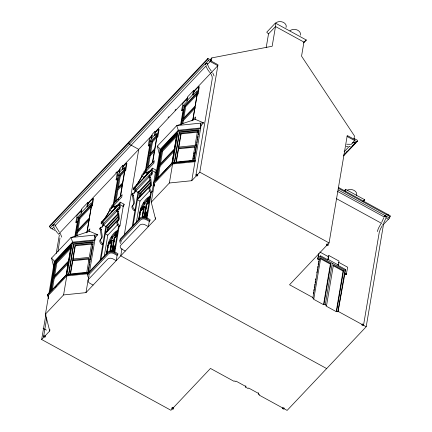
<?xml version="1.0" encoding="UTF-8"?>
<svg xmlns="http://www.w3.org/2000/svg" width="432" height="432" viewBox="0 0 432 432"><rect width="100%" height="100%" fill="white"/><g stroke="black" fill="none" stroke-linecap="round" stroke-linejoin="round"><path stroke-width="0.65" d="M205.297 63.947L205.362 63.693A1.199 0.535 -16.5 0 1 205.886 63.288L206.129 63.185M43.643 336.312L44.199 337.106L45.149 337.03A1.199 0.859 9.6 0 0 45.533 336.539L45.187 335.842L44.026 335.821A1.199 0.859 9.6 0 0 43.643 336.312L46.775 317.801M56.165 231.104L50.285 227.885L49.599 226.643L49.745 225.774L207.895 58.439L211.442 60.383L211.864 57.888L272.165 46.251L275.503 26.519L275.368 23.08L306.337 40.03L303.615 42.908M48.384 298.037L47.633 294.548L66.204 274.903L88.992 272.565M338.44 187.412L390.334 215.816L389.524 218.036L383.508 224.402L366.201 326.732L287.123 410.4L259.222 395.123L259.546 394.783L258.277 394.087L258.763 393.568L248.611 388.012L248.125 388.53L245.587 387.137L246.073 386.624L235.921 381.067L235.429 381.58L234.16 380.884L233.836 381.229L210.465 368.437L170.926 410.27L41.666 339.514L49.723 330.993L45.457 314.107L48.676 295.099L66.798 275.918L88.533 273.694M48.962 293.393L54.378 261.355L72.506 242.174L94.9 239.879L94.57 235.089L95.326 237.341L89.478 271.922M41.666 339.514L45.916 314.383M56.209 253.53L59.346 235.008M49.772 292.54L54.891 262.294L71.388 244.836L66.274 275.081M50.501 291.503L55.399 262.575L71.437 245.603M51.268 290.914L53.509 277.684L68.386 261.949L66.15 275.211L47.579 294.856M56.036 262.753L53.681 276.647L68.558 260.906L70.907 247.012L56.036 262.753L56.797 263.169L54.556 276.399M57.953 251.699L59.967 238.156M52.256 290.012L54.27 278.1L68.693 262.84M49.723 330.993L49.945 329.681M45.457 314.107L63.585 294.932L66.798 275.918M66.976 274.882L72.506 242.174A13.808 6.502 66.1 0 0 72.214 240.964L70.988 237.508L89.456 231.266L97.767 234.765L95.326 237.341M88.614 203.234L87.599 202.678L81.751 208.872L81.081 212.819L81.589 213.095L77.522 217.399L76.853 221.346L77.366 221.627L76.388 222.658L75.881 222.377L77.074 215.309L81.659 210.465M73.667 243.826L68.585 275.168L73.667 243.826L93.134 241.834L87.907 272.738M74.812 236.72L77.366 221.627M75.427 236.342L78.538 217.955L91.168 204.59M76.167 235.926L76.82 232.06L89.176 218.986L86.994 231.876M91.53 205.06L79.175 218.133L76.999 231.017L89.354 217.949L91.422 205.702M72.571 260.086L70.222 273.98L86.767 272.284L89.116 258.39L72.571 260.086L72.792 260.744L70.556 273.974M75.098 245.155L72.749 259.049L89.289 257.353L91.638 243.459L75.098 245.155L75.319 245.813L72.97 259.702M77.036 235.699L77.582 232.475L89.024 220.374M77.868 230.791L79.936 218.549L91.379 206.442M81.081 212.819L86.935 206.626L87.599 202.678M86.935 206.626L87.442 206.906L87.966 203.785L93.01 198.455L93.517 198.731L92.318 205.799L91.346 206.831L87.124 231.773L87.631 232.054M91.346 206.831L90.839 206.555L91.503 202.603L87.442 206.906M90.839 206.555L91.811 205.524L93.01 198.455M89.456 231.266L89.861 228.879L86.081 232.843M88.997 261.036L89.224 259.713M88.16 272.516L89.165 266.598M89.386 265.286L89.608 263.968M89.829 262.656L90.05 261.338M90.277 260.021L90.499 258.709M90.72 257.391L92.61 246.218M92.831 244.901L93.053 243.583M63.585 294.932L85.973 292.637L88.636 276.901M101.844 227.453A5.13 3.213 43.4 0 0 101.866 223.646L101.693 222.264L119.578 203.342L119.524 204.331L123.25 206.366M100.073 260.518L105.835 226.471L103.55 225.223L103.912 223.079L119.264 206.836M100.775 260.334L105.268 233.75L118.53 219.721M118.357 214.072L106.472 226.649L105.446 232.713L118.703 218.684M107.023 231.59L107.741 227.345L118.714 215.735M123.962 165.834L122.947 165.278L120.02 168.372L119.356 172.325L119.864 172.6L117.747 174.836L117.083 178.783L117.59 179.064L116.613 180.095L116.105 179.82L117.299 172.751L119.95 169.949M107.93 230.18L108.378 227.524L118.692 216.61M104.209 256.408L107.806 235.143L117.866 224.5M113.368 204.007L117.59 179.064M113.989 203.629L118.762 175.392L125.021 168.772M117.207 189.324L115.063 202.009L120.269 196.501L122.413 183.821L117.207 189.324L117.968 189.745L115.933 201.787M124.729 170.105L119.529 175.608L117.385 188.287L122.585 182.785L124.627 170.737M106.299 254.308L107.903 244.841L112.131 240.37L112.385 240.511L108.157 244.982L106.661 253.816M106.79 253.8L108.286 244.949L111.537 241.51L111.791 241.65L110.295 250.501M107.147 253.309L107.363 252.045M107.579 250.776L107.789 249.512M108.005 248.249L108.216 246.985M118.363 187.434L120.29 176.024L124.627 171.439M119.356 172.325L122.283 169.225L122.947 165.278M122.283 169.225L122.791 169.506L123.314 166.385L126.403 163.118L126.911 163.393L125.717 170.462L124.74 171.493L120.523 196.441M109.118 251.851L109.933 250.992L111.537 241.51M110.317 251.1L112.131 240.37M128.822 142.106L128.671 142.976L129.362 144.218L138.753 149.359L124.324 234.684M110.997 248.713L111.208 247.45M111.424 246.191L111.634 244.928M111.85 243.664L112.061 242.401M124.74 171.493L124.232 171.218L124.902 167.27L122.791 169.506M101.552 223.096L119.437 204.174L119.578 203.342M124.232 171.218L125.21 170.186L126.403 163.118M117.461 234.727L114.08 238.307L112.266 249.037L115.646 245.457M112.52 249.178L114.334 238.442L117.293 235.316M115.549 245.457L113.114 248.033L112.86 247.898L114.464 238.415L117.31 235.402M113.114 248.033L113.432 246.137M113.648 244.874L113.859 243.61M114.075 242.347L114.291 241.083M114.502 239.819L114.464 238.415M111.364 251.257L113.616 248.875L113.756 248.044L114.01 248.184L113.87 249.016L111.618 251.397M111.537 251.246L113.746 248.913L113.956 247.666L114.21 247.806L113.999 249.053L111.791 251.386M114.167 252.158L118.552 226.244M114.755 252.628L119.146 226.697A3.796 2.376 43.4 0 1 117.31 221.713A13.759 8.613 43.4 0 0 118.141 220.676A5.135 3.218 43.4 0 0 118.46 218.803L117.65 211.972L118.276 211.032A0.913 0.572 43.4 0 1 117.774 209.736A0.913 0.572 43.4 0 1 118.589 209.164A5.13 3.213 43.4 0 0 119.75 204.725L119.437 204.174M119.146 226.697L119.956 225.839L123.406 205.438M87.869 274.622A5.184 3.731 9.6 0 1 88.339 272.743L107.919 252.023A5.184 3.731 9.6 0 1 114.048 251.537L117.936 253.633L117.758 254.669L117.099 255.371L116.203 260.653L112.903 258.844A3.947 2.84 9.6 0 0 107.492 259.276L88.63 279.229A3.947 2.84 9.6 0 0 89.818 283.273L93.118 285.077M121.975 248.573L120.744 255.852L326.662 368.566M134.006 193.423A5.13 3.213 43.4 0 0 134.033 189.616L133.855 188.233L151.74 169.312L151.686 170.3L155.412 172.336L152.118 191.808L151.308 192.667L146.923 218.597M151.848 169.371L149.65 171.482A22.529 6.788 -61.3 0 1 145.357 172.616L141.939 176.234A22.529 6.788 -61.3 0 1 136.247 185.663L133.963 188.287L133.736 189.292A1.366 0.41 -61.3 0 1 133.229 189.059A1.366 0.41 -61.3 0 1 134.06 187.423A1.366 0.41 -61.3 0 1 134.714 187.364A21.94 6.61 -61.3 0 0 141.755 176.186A1.366 0.41 -61.3 0 1 142.171 174.485A1.366 0.41 -61.3 0 1 143.1 174.134L144.563 172.584A1.366 0.41 -61.3 0 1 145.751 170.694A1.366 0.41 -61.3 0 1 145.643 172.076L146.707 172.66M150.19 179.539L137.997 192.44L135.713 191.192L136.075 189.049L151.88 172.325M132.241 226.487L138.181 191.349M133.051 225.639L137.435 199.719L151.151 185.209M150.066 180.527L138.634 192.618L137.608 198.682L150.871 184.653M139.185 197.559L139.903 193.315L150.422 182.185M156.13 131.798L155.115 131.242L152.188 134.341L151.519 138.289L152.026 138.564L149.915 140.805L149.245 144.752L149.753 145.028L148.781 146.065L148.273 145.784L149.467 138.715L152.113 135.913M139.979 196.814L140.54 193.493L150.406 183.055M136.377 222.372L139.973 201.112L149.575 190.949M145.535 169.976L149.753 145.028M146.043 170.251L150.93 141.356L157.189 134.735M149.375 155.293L147.231 167.972L152.431 162.47L154.575 149.791L149.375 155.293L150.136 155.709L148.208 167.119M156.465 136.528L151.697 141.572L149.553 154.251L154.753 148.748L156.681 137.338M138.569 219.65L140.065 210.811L144.293 206.339L144.331 207.738M138.931 219.154L140.319 210.951L144.547 206.48M139.061 219.137L140.449 210.919L143.699 207.479L143.953 207.619L142.349 217.102L142.096 216.961L143.699 207.479M139.525 218.014L139.741 216.745M139.952 215.482L140.168 214.218M140.384 212.954L140.594 211.691M150.417 154.035L152.458 141.993L157.226 136.944M151.519 138.289L154.445 135.194L155.115 131.242M154.445 135.194L154.953 135.47L155.482 132.354L158.571 129.082L159.079 129.362L157.885 136.431L156.908 137.462L152.69 162.405L153.198 162.686M142.479 217.069L144.293 206.339M143.478 212.792L144.121 209.002M156.908 137.462L156.4 137.182L157.07 133.234L154.953 135.47M133.715 189.065L151.6 170.143L151.74 169.312M156.4 137.182L157.378 136.15L158.571 129.082M149.035 201.733L146.497 204.412L144.682 215.141L144.428 215.006L146.243 204.277L149.623 200.696M147.717 211.426L145.276 214.002L145.022 213.867L146.626 204.385L149.067 201.803M145.595 212.107L145.811 210.843M146.027 209.579L146.237 208.316M146.453 207.052L146.664 205.783M143.532 217.226L145.778 214.844L145.919 214.013L146.173 214.153L146.032 214.985L144.234 216.891M143.699 217.215L145.908 214.882L146.119 213.635L146.372 213.775L146.162 215.023L144.396 216.891M146.335 218.128L150.714 192.213M154.175 186.106L153.425 182.617L171.99 162.972L194.778 160.634L194.935 161.098L195.156 160.655L172.768 162.95L178.297 130.243L176.78 125.577L195.248 119.335L203.553 122.834L201.118 125.41L191.765 180.706L169.376 183.001L151.249 202.176L155.509 219.062L85.973 292.637M151.249 202.176L154.462 183.168L172.589 163.987L194.978 161.692L194.778 160.634M154.753 181.462L160.169 149.423L178.297 130.243L200.686 127.953L200.362 123.158L201.118 125.41M155.563 180.608L160.677 150.363L177.179 132.905L171.952 163.809M149.434 220.304L148.365 226.622L145.066 224.813A3.947 2.84 9.6 0 0 139.655 225.245L120.798 245.198A3.947 2.84 9.6 0 0 121.981 249.242L125.28 251.046M156.179 180.23L161.185 150.644L177.228 133.672M121.16 242.028A3.947 2.84 9.6 0 1 121.689 239.917L140.546 219.964A3.947 2.84 9.6 0 1 145.962 219.537L149.261 221.341L149.926 220.639L150.098 219.602L146.21 217.507A5.184 3.731 9.6 0 0 140.087 217.993L120.501 238.712A5.184 3.731 9.6 0 0 120.134 241.083M156.946 179.647L159.3 165.753L174.172 150.017L171.941 163.28L153.371 182.925M161.822 150.822L159.473 164.716L174.35 148.975L176.699 135.081L161.822 150.822L162.583 151.238L160.348 164.468M158.047 178.081L160.061 166.169L174.485 150.908M155.509 219.062L155.731 217.75M169.376 183.001L172.589 163.987M194.405 91.303L193.39 90.747L187.537 96.941L186.867 100.888L187.375 101.164L183.314 105.467L182.644 109.415L183.152 109.696L182.174 110.727L181.667 110.446L182.866 103.378L187.904 98.048M180.598 124.789L183.152 109.696M179.453 131.895L174.371 163.237L179.453 131.895L198.92 129.902L193.693 160.807M181.219 124.411L184.329 106.024L197.408 92.183M181.958 123.995L182.612 120.128L194.967 107.055L192.785 119.945M197.321 93.128L184.966 106.202L182.785 119.086L195.14 106.018L197.105 94.419M178.362 148.154L176.013 162.049L192.553 160.353L194.902 146.459L178.362 148.154L178.583 148.813L176.342 162.043M180.889 133.223L178.535 147.118L195.08 145.422L197.429 131.528L180.889 133.223L181.105 133.882L178.756 147.776M182.828 123.768L183.373 120.544L195.269 107.957M183.654 118.859L185.728 106.618L197.165 94.516M186.867 100.888L192.721 94.694L193.39 90.747M192.721 94.694L193.228 94.975L193.757 91.854L198.796 86.524L199.303 86.8L198.11 93.868L197.132 94.9L192.915 119.842M197.132 94.9L196.625 94.624L197.294 90.671L193.228 94.975M196.625 94.624L197.602 93.593L198.796 86.524M195.248 119.335L195.653 116.948L191.873 120.911M49.599 226.643L207.749 59.308L207.895 58.439M193.109 159.025L193.336 157.702M193.558 156.379L193.779 155.056M194.006 153.733L194.227 152.41M195.302 146.081L195.523 144.758M210.676 60.167L210.886 58.919L211.864 57.888M193.952 160.585L196.733 144.148M196.954 142.83L197.176 141.518M197.397 140.2L197.624 138.888M197.845 137.57L198.067 136.258M198.288 134.941L198.509 133.628M198.736 132.311L198.958 130.999M195.923 175.246L195.966 175.057A1.199 0.859 9.6 0 1 196.452 174.631L197.429 174.652L197.829 175.489A1.199 0.859 9.6 0 1 197.343 175.916L196.366 175.894L195.923 175.246L212.242 78.754L212.15 76.642L211.118 74.18M191.765 180.706L199.816 172.184L217.987 64.757L210.373 60.588L211.442 60.383M266.188 47.644L268.51 33.917L275.503 26.519L303.934 42.082L306.337 40.03M245.587 387.137L245.808 385.808M303.934 42.082L301.552 56.16L354.461 135.945L354.035 138.434L354.861 139.682L347.247 135.513L329.076 242.935L289.537 284.769L312.914 297.562L312.584 297.907L313.853 298.604L313.367 299.117L323.519 304.679L324.011 304.16L330.863 263.628L320.711 258.071L320.225 258.584L330.377 264.141L323.519 304.679M258.277 394.087L258.503 392.758M312.914 297.562L319.275 259.94L317.752 259.108L318.622 253.967M317.752 259.108L318.946 253.622M313.367 293.29L313.589 291.967M313.816 290.65L314.037 289.332M314.258 288.009L314.485 286.691M314.707 285.368L314.928 284.051M315.155 282.733L315.376 281.41M315.598 280.093L315.824 278.77M316.829 272.83L317.05 271.512M317.272 270.194L317.498 268.871M317.72 267.554L317.941 266.231M318.168 264.913L318.389 263.596M318.616 262.273L318.838 260.955M319.275 259.94L320.269 255.647L327.883 259.816L328.876 255.523L339.028 261.079L338.04 265.372L345.654 269.541L337.97 311.801L336.701 311.11L343.559 270.572L333.401 265.016L326.549 305.548L326.063 306.067L336.215 311.623L336.701 311.11M313.853 298.604L320.711 258.071M327.883 259.816L328.412 256.7L319.842 252.007M325.28 304.857L332.311 263.282M343.586 155.903L357.437 141.248L357.583 140.378L354.035 138.434M338.04 265.372L338.251 264.125M336.215 311.623L343.067 271.091L343.559 270.572M337.97 311.801L345.001 270.232L345.654 269.541M344.66 273.834L346.183 274.671L346.399 273.386M346.183 274.671L347.706 267.257L338.564 262.256M363.593 324.88C361.498 322.002 361.157 327.127 363.593 324.88L379.215 232.535L380.376 229.117L382.298 225.601M377.282 231.574L378.464 228.215L380.905 223.798M384.421 216.157L384.68 215.789M386.203 217.129L386.305 216.826M383.805 217.717L381.726 222.28M385.744 218.543L383.594 223.263M117.92 231.017A10.012 3.013 -61.3 0 0 117.25 230.855L114.561 235.791A3.11 0.94 -61.3 0 1 114.944 236.369L117.623 233.534M150.082 196.987A10.012 3.013 -61.3 0 0 149.413 196.825L146.723 201.76A3.11 0.94 -61.3 0 1 147.107 202.338L149.791 199.503M147.841 201.042L148.732 199.228M147.485 202.181L150.174 197.24M382.741 224.834L383.179 224.051M144.952 203.45L145.001 203.375A3.11 0.94 -61.3 0 1 146.448 201.841L148.856 196.997L148.543 197.095A10.012 3.013 -61.3 0 0 143.953 201.949L143.537 202.624L145.244 203.591M109.528 242.158A10.012 3.013 -61.3 0 1 111.407 238.259L111.823 237.584L111.062 237.168L110.646 237.838A10.012 3.013 -61.3 0 0 108.113 243.594L111.688 239.809A3.11 0.94 -61.3 0 1 112.477 237.994M111.375 236.655L111.791 235.98A10.012 3.013 -61.3 0 1 116.375 231.125L116.694 231.028L114.286 235.872A3.11 0.94 -61.3 0 0 112.838 237.406L111.375 236.655L112.136 237.071L112.552 236.396A10.012 3.013 -61.3 0 1 116.105 232.232M141.691 208.127A10.012 3.013 -61.3 0 1 143.575 204.228L143.986 203.553L143.224 203.137L142.814 203.807A10.012 3.013 -61.3 0 0 140.276 209.563L143.856 205.778A3.11 0.94 -61.3 0 1 144.639 203.963M59.886 233.167L58.396 234.079L58.957 233.912M101.644 223.252L101.574 223.322A1.366 0.41 -61.3 0 1 101.066 223.096A1.366 0.41 -61.3 0 1 101.898 221.454A1.366 0.41 -61.3 0 1 102.546 221.395A21.94 6.61 -61.3 0 0 109.593 210.222A1.366 0.41 -61.3 0 1 110.003 208.516A1.366 0.41 -61.3 0 1 110.932 208.165L112.401 206.615A1.366 0.41 -61.3 0 1 113.589 204.725A1.366 0.41 -61.3 0 1 113.476 206.107A21.94 6.61 -61.3 0 0 118.989 204.001A1.366 0.41 -61.3 0 1 119.902 202.403A1.366 0.41 -61.3 0 1 120.415 202.619A1.366 0.41 -61.3 0 1 119.588 204.26L119.524 204.331M50.285 227.885L208.435 60.55L207.749 59.308M52.061 228.857L54.151 226.649M54.983 225.769L206.372 65.588M210.217 61.522L207.295 64.616A1.064 0.761 9.6 0 0 207.187 63.671L206.977 63.526A1.064 0.761 9.6 0 0 205.6 63.569A1.064 0.761 9.6 0 0 205.627 64.584L205.837 64.73M115.792 172.886L116.716 171.909M168.048 117.601L168.971 116.618M174.982 110.263L175.905 109.28M59.681 233.026L81.875 209.542M87.885 203.18L120.258 168.928M123.493 165.505L152.167 135.173M155.401 131.744L187.774 97.497M193.784 91.136L210.892 73.03M211.82 72.052L217.831 65.691L208.435 60.55M75.881 222.377L76.853 221.346M116.105 179.82L117.083 178.783M148.273 145.784L149.245 144.752M181.667 110.446L182.644 109.415M53.784 266.981L51.538 258.088L70.988 237.508L97.767 234.765M159.57 155.05L157.324 146.156L176.78 125.577L203.553 122.834M275.368 23.08L266.749 32.195L268.51 33.917M117.968 189.745L122.305 185.155M150.136 155.709L154.904 150.665M54.254 262.116L72.376 242.941L94.77 240.646M160.04 150.185L178.168 131.009L200.556 128.714M56.797 263.169L71.221 247.909M162.583 151.238L177.007 135.977M117.904 200.027L118.795 199.082M112.698 206.674L111.343 208.111L111.748 205.724L122.148 194.719L121.743 197.105L114.053 205.238M144.866 172.643L143.51 174.074L143.91 171.693L154.316 160.688L153.911 163.069L146.221 171.207M101.693 222.264L104.085 219.694A22.529 6.788 -61.3 0 0 109.777 210.265L113.195 206.647A22.529 6.788 -61.3 0 0 117.488 205.513L119.68 203.402M111.559 212.29A22.529 6.788 -61.3 0 0 111.974 211.469L115.398 207.851L113.195 206.647M143.505 178.67A22.529 6.788 -61.3 0 0 144.142 177.439L147.56 173.821L145.363 172.616M100.705 227.799A0.913 0.572 43.4 0 0 101.207 229.095L102.2 236.007A5.135 3.218 43.4 0 1 101.887 237.875A13.759 8.613 43.4 0 1 101.05 238.918A3.796 2.376 43.4 0 0 102.886 243.896L102.076 244.76A3.796 2.376 43.4 0 1 100.24 239.776A13.759 8.613 43.4 0 0 101.072 238.739A5.135 3.218 43.4 0 0 101.39 236.866L100.391 229.954A0.913 0.572 43.4 0 1 99.889 228.658L100.705 227.799A0.913 0.572 43.4 0 1 101.52 227.221A5.13 3.213 43.4 0 0 102.368 222.232L103.912 223.079M117.65 211.972L117.461 211.891A0.913 0.572 43.4 0 1 116.959 210.595L117.774 209.736M132.867 193.768A0.913 0.572 43.4 0 0 133.369 195.064L134.368 201.976A5.135 3.218 43.4 0 1 134.05 203.845A13.759 8.613 43.4 0 1 133.218 204.887A3.796 2.376 43.4 0 0 135.049 209.866L134.239 210.724A3.796 2.376 43.4 0 1 132.403 205.745A13.759 8.613 43.4 0 0 133.24 204.709A5.135 3.218 43.4 0 0 133.553 202.835L132.554 195.923A0.913 0.572 43.4 0 1 132.057 194.627L132.867 193.768A0.913 0.572 43.4 0 1 133.688 193.19A5.13 3.213 43.4 0 0 134.53 188.201L136.075 189.049M151.308 192.667A3.796 2.376 43.4 0 1 149.472 187.682A13.759 8.613 43.4 0 0 150.309 186.646A5.135 3.218 43.4 0 0 150.622 184.772L149.629 177.86A0.913 0.572 43.4 0 1 149.126 176.564L149.936 175.705A0.913 0.572 43.4 0 1 150.757 175.133A5.13 3.213 43.4 0 0 151.913 170.694L151.6 170.143M103.55 225.223L117.099 210.886M118.454 209.455L119.804 208.019M135.713 191.192L149.261 176.855M151.065 174.944L151.972 173.988M100.58 230.035L101.396 229.176M132.743 196.004L133.558 195.145M149.818 177.941L150.439 177.001A0.913 0.572 43.4 0 1 149.936 175.705M105.835 226.471L118.028 213.57M55.215 287.285L56.117 286.33M110.165 243.367L111.791 241.65M143.953 207.619L140.702 211.059L140.449 210.919M149.321 201.944L146.88 204.52L146.626 204.385M112.86 247.898L115.706 244.885M145.022 213.867L147.868 210.854M144.428 215.006L147.388 211.874M110.425 251.402L115.058 246.494M143.03 216.902L147.641 212.015M110.608 251.381L113.756 248.044M143.219 216.875L145.919 214.013M111.121 251.073L114.21 247.806M143.284 217.042L144.607 215.644M145.492 214.709L146.372 213.775M111.31 251.041L114.01 248.184M143.473 217.01L146.173 214.153M112.558 251.397L115.096 248.713M144.725 217.366L147.258 214.682M113.238 251.089L114.507 249.75M144.979 217.507L147.091 215.271M112.909 251.543L114.534 249.82M145.071 217.512L147.107 215.357M113.567 251.251L114.788 249.961M145.325 217.647L146.956 215.93M344.147 151.783L349.24 146.399M351.092 144.439L354.704 140.616M346.043 152.588L346.966 151.61M352.507 145.751L353.889 144.288M343.613 155.201L356.481 141.588L357.437 141.248M344.25 190.777L345.622 189.324L364.748 199.789L362.918 201.728M328.876 255.523L328.088 257.04L328.412 256.7M330.377 264.141L330.863 263.628M151.686 170.3L151.756 170.23A1.366 0.41 -61.3 0 0 152.577 168.588A1.366 0.41 -61.3 0 0 152.064 168.372A1.366 0.41 -61.3 0 0 151.151 169.97A21.94 6.61 -61.3 0 1 145.643 172.076M155.288 172.465L155.477 172.271A1.366 0.41 -61.3 0 0 156.298 170.672A1.366 0.41 -61.3 0 0 155.849 170.354M363.263 201.08L364.748 199.789M354.542 143.586L354.893 143.068L354.683 142.398M53.541 224.392L53.336 224.543A1.199 0.643 -23 0 0 52.996 225.056L53.001 225.207M210.762 73.235L210.578 73.03A1.188 0.275 -38.7 0 1 211.043 72.527L212.004 72.182A1.188 0.275 -38.7 0 1 211.891 72.333M350.53 144.277L346.729 144.234M179.599 132.332L199.066 130.34M181.105 133.882L197.651 132.187L197.429 131.528M178.583 148.813L195.124 147.118M171.941 163.28L194.729 160.942M349.52 146.507L350.217 146.437M73.813 244.264L93.28 242.271M75.319 245.813L91.859 244.118M72.792 260.744L89.332 259.049M66.15 275.211L88.268 272.943M346.221 146.297L347.884 146.459M384.88 215.768L386.419 216.61M53.779 225.99L53.525 225.882A1.064 0.761 9.6 0 1 53.141 224.878A1.064 0.761 9.6 0 1 54.416 224.575L54.664 224.678A1.064 0.761 9.6 0 1 55.102 225.596M347.09 136.447L356.481 141.588M197.602 93.593L198.11 93.868M193.757 91.854L194.265 92.135M386.915 214.213L388.438 215.044M338.294 188.282L390.188 216.686M338.186 189.934L389.524 218.036M184.966 106.202L185.728 106.618M183.314 105.467L184.329 106.024M337.635 191.462L384.156 216.923M385.781 217.814L388.384 219.24M336.512 198.677L381.748 223.436M182.612 120.128L183.373 120.544M157.378 136.15L157.885 136.431M149.467 138.715L149.974 138.996M151.697 141.572L152.458 141.993M149.915 140.805L150.93 141.356M160.677 150.363L161.185 150.644M199.816 172.184L329.076 242.935M159.3 165.753L160.061 166.169M328.207 259.47L338.364 265.032M319.621 256.333L345.001 270.232M332.915 265.534L343.067 271.091M318.076 258.763L319.599 259.594M344.984 273.494L346.507 274.325M152.534 168.194L156.26 170.235M141.939 176.234L144.142 177.439M123.314 166.385L123.822 166.666M125.21 170.186L125.717 170.462M117.299 172.751L117.806 173.027M119.529 175.608L120.29 176.024M117.747 174.836L118.762 175.392M149.099 196.922L149.861 197.338M140.54 193.493L141.809 194.189M138.634 192.618L139.903 193.315M143.537 202.624L144.299 203.04L144.715 202.365A10.012 3.013 -61.3 0 1 148.268 198.202M137.435 199.719L139.973 201.112M338.294 311.461L366.201 326.732M324.011 304.16L326.549 305.548M120.371 202.225L124.097 204.266M149.926 220.639L146.032 218.549A5.184 3.731 9.6 0 0 139.909 219.035L120.328 239.755A5.184 3.731 9.6 0 0 120.76 243.529M119.653 205.6L118.622 205.033A5.13 3.213 43.4 0 1 118.913 209.39M109.777 210.265L111.974 211.469M91.811 205.524L92.318 205.799M87.966 203.785L88.474 204.066M116.932 230.953L117.693 231.368L115.322 236.212A3.11 0.94 -61.3 0 1 115.528 236.272M108.378 227.524L109.647 228.22M106.472 226.649L107.741 227.345M79.175 218.133L79.936 218.549M77.522 217.399L78.538 217.955M105.268 233.75L107.806 235.143M76.82 232.06L77.582 232.475M117.758 254.669L113.87 252.58A5.184 3.731 9.6 0 0 107.746 253.066L88.16 273.785A5.184 3.731 9.6 0 0 88.598 277.56M117.099 255.371L113.794 253.568A3.947 2.84 9.6 0 0 108.383 253.994L89.527 273.947A3.947 2.84 9.6 0 0 89.138 276.431M54.891 262.294L55.399 262.575M53.509 277.684L54.27 278.1M43.103 328.309L46.435 330.134M143.224 203.137L144.931 204.104M111.062 237.168L112.768 238.135M157.324 146.156L159.586 148.516A13.808 9.569 15.2 0 1 160.169 149.423M51.538 258.088L53.795 260.447L54.707 262.656M211.297 71.091L208.867 67.576L207.646 64.762M209.747 72.419L207.662 69.568L206.129 66.523M59.238 231.995L55.372 225.769M57.71 233.269L56.338 231.412M55.123 229.527L54.092 227.642M212.857 73.116L214.045 75.956M60.361 233.534L61.771 237.163M206.944 63.088L207.095 63.612M153.425 182.617L154.229 185.798M47.633 294.548L48.6 298.366M150.628 177.082L151.438 183.913A5.135 3.218 43.4 0 1 151.119 185.787A13.759 8.613 43.4 0 1 150.287 186.824A3.796 2.376 43.4 0 0 152.118 191.808M118.465 211.113L119.275 217.944A5.135 3.218 43.4 0 1 118.957 219.818A13.759 8.613 43.4 0 1 118.12 220.855A3.796 2.376 43.4 0 0 119.956 225.839M345.622 189.324L345.719 191.776M116.959 210.595A0.913 0.572 43.4 0 1 117.779 210.022M123.687 204.385A1.366 0.41 -61.3 0 1 124.13 204.703A1.366 0.41 -61.3 0 1 123.314 206.302L123.125 206.496A1.366 0.41 -61.3 0 1 122.953 206.615M99.889 228.658A0.913 0.572 43.4 0 1 100.51 227.999M289.915 30.92A5.767 4.147 9.6 0 1 297.173 29.975A5.767 4.147 9.6 0 1 300.197 35.262M155.12 172.584A1.366 0.41 -61.3 0 1 154.883 172.579M352.89 143.246A1.064 0.761 9.6 0 1 353.344 142.247A1.064 0.761 9.6 0 1 354.764 142.69A1.064 0.761 9.6 0 1 354.316 143.689M275.702 23.139A5.767 4.147 9.6 0 1 282.955 22.194A5.767 4.147 9.6 0 1 285.984 27.481M384.28 216.724A1.064 0.761 9.6 0 1 385.63 215.935A1.064 0.761 9.6 0 1 386.024 217.269M150.784 171.002A5.13 3.213 43.4 0 1 151.33 175.025M149.126 176.564A0.913 0.572 43.4 0 1 149.742 175.905M347.15 190.291A5.767 4.147 9.6 0 1 354.094 190.42A5.767 4.147 9.6 0 1 356.465 195.394M132.057 194.627A0.913 0.572 43.4 0 1 132.478 193.925M282.485 408.083C283.748 411.172 285.59 406.393 282.485 408.083M327.11 244.048L326.857 244.096A1.096 0.788 9.6 0 0 326.29 244.701L326.743 245.403L327.769 245.511A1.096 0.788 9.6 0 0 328.336 244.906L328.082 244.345L327.11 244.048M172.487 407.646L172.233 407.7A1.096 0.788 9.6 0 0 171.666 408.299L172.12 409.007L173.146 409.109A1.096 0.788 9.6 0 0 173.713 408.51L173.459 407.943L172.487 407.646"/></g></svg>
